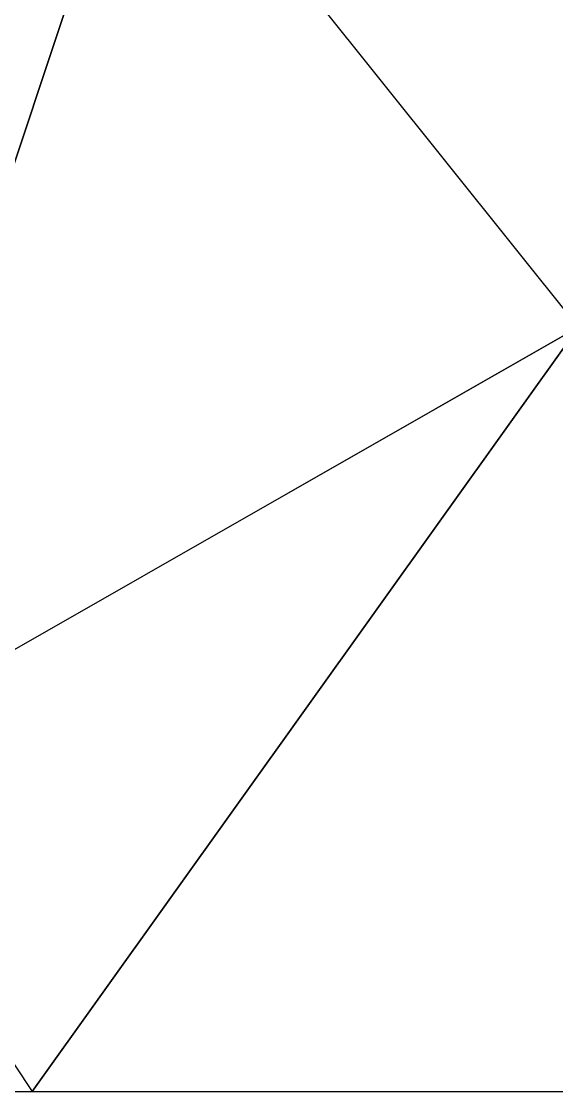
# Model space of a CAD drawing. Extents: x 0 to 20, y 0 to 20.
# Drawn here: x 4.9 to 9.8, y 0 to 9.8 of the extents above; entities that cross this region are included whole.
import ezdxf

# ---------------------------------------------------------------- set-up
doc = ezdxf.new("R2010")
doc.units = 0

msp = doc.modelspace()

# ---------------------------------------------------------------- linework, layer by layer
for p, q in [((3, 3), (6, 12)), ((6, 12), (3, 3)), ((10, 7), (6, 12)), ((10, 7), (6, 12)), ((10, 7), (3, 3)), ((3, 3), (10, 7)), ((10, 7), (5, 0)), ((5, 0), (10, 7)), ((3, 3), (5, 0)), ((3, 3), (5, 0)), ((0, 0), (5, 0)), ((5, 0), (10, 0))]:
    msp.add_line(p, q)

doc.saveas('drawing.dxf')
